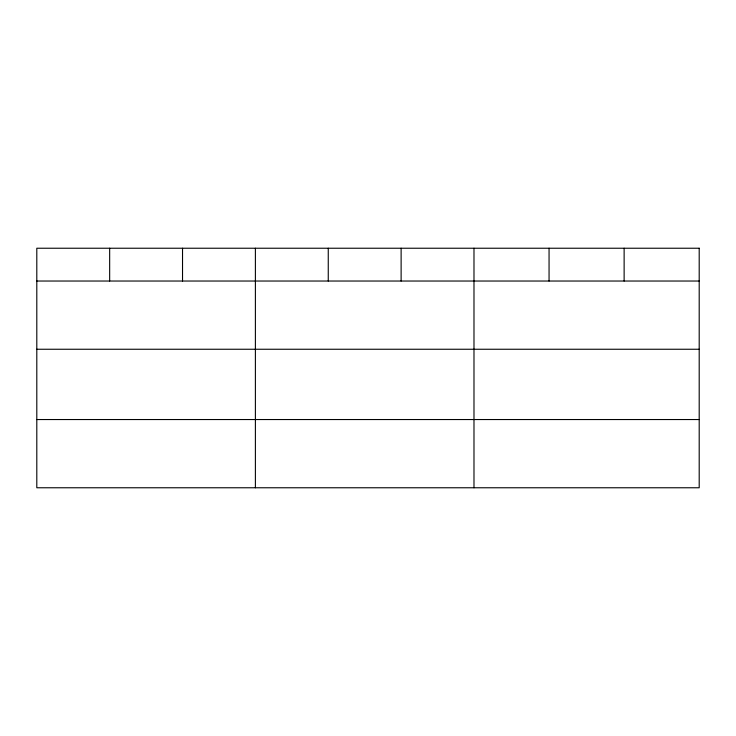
<?xml version="1.0" encoding="UTF-8"?>
<svg xmlns="http://www.w3.org/2000/svg" width="736" height="736" viewBox="0 0 736 736"><rect width="100%" height="100%" fill="white"/><g stroke="black" fill="none" stroke-linecap="round" stroke-linejoin="round"><path stroke-width="1.1" d="M36.8 281.032L699.2 281.032M36.8 349.25L699.2 349.25M36.8 419.538L699.2 419.538M624.128 248.234L624.128 281.032M549.056 248.234L549.056 281.032M473.984 248.234L473.984 487.766M401.12 248.234L401.12 281.032M328.256 248.234L328.256 281.032M255.392 248.234L255.392 487.766M182.528 248.234L182.528 281.032M109.664 248.234L109.664 281.032M699.2 248.234L36.8 248.234L36.8 487.766L699.2 487.766L699.2 248.234"/></g></svg>
